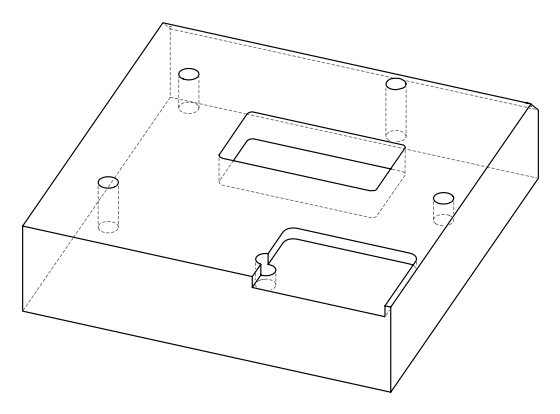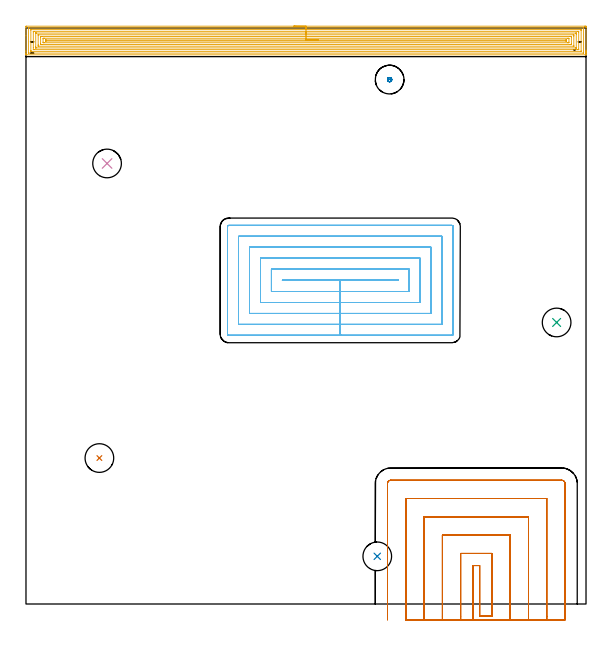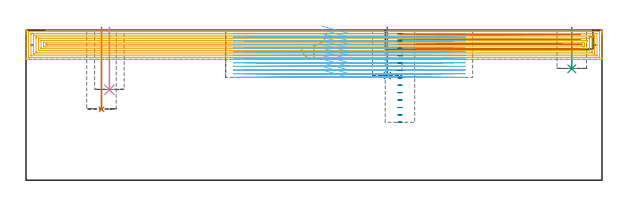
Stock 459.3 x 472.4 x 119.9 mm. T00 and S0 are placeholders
(PLAN: 8 operations, 3 tool changes, 111.8 min)
(1 INDEXABLE_INSERT_DRILL_BLIND_HOLE_FROM_SOLID | STEP1POCKET | NXT0302_018 | 0.26 min | 27342 mm3)
(2 INDEXABLE_INSERT_DRILL_BLIND_HOLE_FROM_SOLID_1 | STEP1POCKET_1 | NXT0302_018 | 0.16 min | 15731 mm3)
(3 INDEXABLE_INSERT_DRILL_BLIND_HOLE_FROM_SOLID_2 | STEP1POCKET_2 | NXT0302_018 | 0.13 min | 13350 mm3)
(4 INDEXABLE_INSERT_DRILL_BLIND_HOLE_FROM_SOLID_3 | STEP1POCKET_4 | NXT0302_018 | 0.2 min | 20583 mm3)
(5 AREA_MILL | FG_CHAMFER_SURFACE | UGT0205_001 | 33.35 min | 126819 mm3)
(6 MILL_RECTANGULAR_POCKET | POCKET_RECTANGULAR_STRAIGHT | NXT0201_011 | Follow Part, ap 3, ae 75% | 60.16 min | 761217 mm3)
(7 MILL_SLOT | SLOT_PARTIAL_RECTANGULAR | UGT0201_136 | Follow Part, ap 5, ae 75% | 16.7 min | 277666 mm3)
(8 MILL_BLIND_HOLE_FROM_SOLID_MATERIAL | STEP1POCKET_3 | UGT0201_136 | Spiral | 0.87 min | 31923 mm3)
(TOOL NXT0302_018 | Index. Insert Drill 23.5mm [880-D2350L25-03] | D23.5 PA176 FL71 Z2)
(TOOL UGT0205_001 | Chamfer Mill 20 x 3 x 45 deg. | D20 FL50 Z2)
(TOOL NXT0201_011 | ENDMILL 12mm [2P460-1200-NA 1630] | D12 FL38 Z6)
(TOOL UGT0201_136 | Carbide End Mill 20.0 | D20 FL30 Z4)
(OP 1 INDEXABLE_INSERT_DRILL_BLIND_HOLE_FROM_SOLID)
G17 G21 G94 G90
T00 M6
G54
G17 G0 G90 X60.2 Y119.7 S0 M3
G43 Z129.9 H1
G94 G81 G98 Z56.5 F250. R121.9
G80
M5
M2
(OP 2 INDEXABLE_INSERT_DRILL_BLIND_HOLE_FROM_SOLID_1)
G17 G21 G94 G90
T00 M6
G54
G17 G0 G90 X288.1 Y39.1 S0 M3
G43 Z129.9 H1
G94 G81 G98 Z83.3 F250. R121.9
G80
M5
M2
(OP 3 INDEXABLE_INSERT_DRILL_BLIND_HOLE_FROM_SOLID_2)
G17 G21 G94 G90
T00 M6
G54
G17 G0 G90 X435.2 Y230.9 S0 M3
G43 Z129.9 H1
G94 G81 G98 Z88.8 F250. R121.9
G80
M5
M2
(OP 4 INDEXABLE_INSERT_DRILL_BLIND_HOLE_FROM_SOLID_3)
G17 G21 G94 G90
T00 M6
G54
G17 G0 G90 X66.5 Y361.3 S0 M3
G43 Z129.9 H1
G94 G81 G98 Z72.1 F250. R121.9
G80
M5
M2
(OP 5 AREA_MILL)
G17 G21 G94 G90
T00 M6
G54
G17 G0 G90 X219.65 Y473.9 S1061 M3
G43 Z129.9 H0
Z106.4
G94 G1 X219.688 Z105.528 F250.
X219.802 Z104.663
X219.991 Z103.812
X220.253 Z102.98
X220.587 Z102.174
X220.99 Z101.4
X221.458 Z100.664
X221.99 Z99.972
X222.579 Z99.329
X223.222 Z98.74
X223.914 Z98.208
X224.65 Z97.74
X225.424 Z97.337
X226.23 Z97.003
X227.062 Z96.741
X227.914 Z96.552
X228.778 Z96.438
X229.65 Z96.4
X458.088
X458.688 Y473.899 Z96.401
X459.282 Y473.894 Z96.404
X459.293 Y473.892 Z96.406
X459.297 Y473.3 Z96.997
X459.3 Y472.689 Z97.608
Y454.287 Z116.008
Y453.676 Z116.619
Y453.115 Z117.182
Y452.784 Z117.513
Y452.223 Z118.074
Y451.892 Z118.403
Y451.23 Z119.07
Y450.845 Z119.454
Y450.457 Z119.834
X459.296 Y450.43 Z119.861
X459.291 Y450.402 Z119.888
X459.134 Y450.4 Z119.9
X0.166
X0.01 Y450.403 Z119.888
X0.007 Y450.455 Z119.837
X0. Y450.845 Z119.454
Y451.229 Z119.07
Y451.892 Z118.403
Y453.115 Z117.182
Y453.676 Z116.619
Y466.024 Z104.273
Y473.3 Z96.997
X0.002 Y473.583 Z96.714
X0.01 Y473.892 Z96.406
X0.319 Y473.899 Z96.399
X229.65 Y473.9 Z96.4
Y472.486 Z97.814
X456.979
X457.134 Y472.484 Z97.816
X457.237 Y472.48 Z97.82
X457.291 Y472.475 Z97.825
X457.294 Y472.464 Z97.836
X457.297 Y472.408 Z97.892
X457.3 Y472.011 Z98.289
Y452.386 Z117.914
X457.297 Y451.892 Z118.408
X457.294 Y451.843 Z118.457
X457.291 Y451.824 Z118.476
X457.211 Y451.82 Z118.48
X457.057 Y451.815 Z118.485
X456.979 Y451.814 Z118.486
X2.321
X2.166 Y451.816 Z118.484
X2.063 Y451.82 Z118.48
X2.009 Y451.825 Z118.475
X2.006 Y451.836 Z118.464
X2.003 Y451.892 Z118.408
X2. Y452.289 Z118.011
Y471.914 Z98.386
X2.003 Y472.408 Z97.892
X2.006 Y472.457 Z97.843
X2.009 Y472.476 Z97.824
X2.089 Y472.48 Z97.82
X2.243 Y472.485 Z97.815
X2.321 Y472.486 Z97.814
X229.65
Y471.072 Z99.228
X454.669 Y471.071 Z99.229
X455.116 Y471.069 Z99.231
X455.264 Y471.066 Z99.234
X455.282 Y471.065 Z99.235
X455.29 Y471.028 Z99.272
X455.295 Y470.931 Z99.369
X455.298 Y470.808 Z99.492
X455.3 Y470.624 Z99.676
Y470.441 Z99.859
Y453.492 Z116.808
X455.296 Y453.308 Z116.992
X455.292 Y453.256 Z117.044
X455.288 Y453.234 Z117.066
X455.282 Y453.233 Z117.067
X455.228 Y453.23 Z117.07
X455.116 Y453.229 Z117.071
X4.631
X4.184 Y453.231 Z117.069
X4.036 Y453.234 Z117.066
X4.018 Y453.235 Z117.065
X4.01 Y453.272 Z117.028
X4.005 Y453.37 Z116.93
X4.002 Y453.492 Z116.808
X4. Y453.676 Z116.624
Y453.859 Z116.441
Y470.808 Z99.492
X4.004 Y470.992 Z99.308
X4.007 Y471.044 Z99.256
X4.012 Y471.066 Z99.234
X4.018 Y471.067 Z99.233
X4.072 Y471.07 Z99.23
X4.184 Y471.071 Z99.229
X229.65 Y471.072 Z99.228
Y469.657 Z100.643
X452.513
X453.26 Y469.65 Z100.65
X453.29 Y469.642 Z100.658
X453.295 Y469.595 Z100.705
X453.298 Y469.492 Z100.808
X453.3 Y469.285 Z101.015
Y468.87 Z101.43
Y455.029 Z115.271
X453.298 Y454.813 Z115.487
X453.295 Y454.706 Z115.594
X453.29 Y454.657 Z115.643
X453.249 Y454.649 Z115.651
X452.437 Y454.643 Z115.657
X452.362
X6.787
X6.04 Y454.65 Z115.65
X6.01 Y454.658 Z115.642
X6.005 Y454.705 Z115.595
X6.002 Y454.808 Z115.492
X6. Y456.352 Z113.948
Y469.271 Z101.029
X6.002 Y469.487 Z100.813
X6.005 Y469.594 Z100.706
X6.01 Y469.643 Z100.657
X6.051 Y469.651 Z100.649
X6.863 Y469.657 Z100.643
X6.938
X229.65
Y468.243 Z102.057
X450.651 Y468.242 Z102.058
X451.253 Y468.239 Z102.061
X451.281 Y468.237 Z102.063
X451.29 Y468.231 Z102.069
X451.296 Y468.196 Z102.104
X451.299 Y467.948 Z102.352
X451.3 Y467.3 Z103.
X451.299 Y456.19 Z114.11
X451.298 Y456.109 Z114.191
X451.294 Y456.069 Z114.231
X451.291 Y456.065 Z114.235
X451.28 Y456.062 Z114.238
X451.242 Y456.059 Z114.241
X450.946 Y456.057 Z114.243
X450.651
X8.649 Y456.058 Z114.242
X8.047 Y456.061 Z114.239
X8.019 Y456.063 Z114.237
X8.01 Y456.069 Z114.231
X8.004 Y456.104 Z114.196
X8.001 Y456.352 Z113.948
X8. Y457. Z113.3
X8.001 Y468.11 Z102.19
X8.002 Y468.191 Z102.109
X8.006 Y468.231 Z102.069
X8.009 Y468.235 Z102.065
X8.02 Y468.238 Z102.062
X8.058 Y468.241 Z102.059
X8.354 Y468.243 Z102.057
X8.649
X229.65
Y466.829 Z103.471
X448.865 Y466.828 Z103.472
X449.095 Y466.827 Z103.473
X449.232 Y466.823 Z103.477
X449.29 Y466.82 Z103.48
X449.292 Y466.786 Z103.514
X449.298 Y466.624 Z103.676
X449.3 Y466.164 Z104.136
Y465.73 Z104.57
Y457.702 Z112.598
X449.297 Y457.557 Z112.743
X449.294 Y457.505 Z112.795
X449.29 Y457.48 Z112.82
X449.279 Y457.478 Z112.822
X449.198 Y457.475 Z112.825
X448.865 Y457.472 Z112.828
X10.434
X10.205 Y457.473 Z112.827
X10.068 Y457.477 Z112.823
X10.01 Y457.48 Z112.82
X10.008 Y457.514 Z112.786
X10.002 Y457.676 Z112.624
X10. Y458.136 Z112.164
Y458.57 Z111.73
Y466.598 Z103.702
X10.003 Y466.743 Z103.557
X10.006 Y466.795 Z103.505
X10.01 Y466.82 Z103.48
X10.021 Y466.822 Z103.478
X10.102 Y466.825 Z103.475
X10.434 Y466.828 Z103.472
X229.65 Y466.829 Z103.471
Y465.415 Z104.885
X446.187
X446.938 Y465.414 Z104.886
X447.08 Y465.411 Z104.889
X447.221 Y465.408 Z104.892
X447.29 Y465.398 Z104.902
X447.294 Y465.345 Z104.955
X447.297 Y465.272 Z105.028
X447.3 Y465.052 Z105.248
Y459.7 Z110.6
X447.295 Y459.028 Z111.272
X447.292 Y458.918 Z111.382
X447.29 Y458.896 Z111.404
X447.268 Y458.892 Z111.408
X447.219 Y458.888 Z111.412
X447.08 Y458.886 Z111.414
X446.329 Y458.885 Z111.415
X13.113
X12.362 Y458.887 Z111.413
X12.22 Y458.889 Z111.411
X12.079 Y458.892 Z111.408
X12.01 Y458.902 Z111.398
X12.006 Y458.955 Z111.345
X12.003 Y459.028 Z111.272
X12. Y459.248 Z111.052
Y464.6 Z105.7
X12.004 Y465.272 Z105.028
X12.008 Y465.382 Z104.918
X12.01 Y465.404 Z104.896
X12.032 Y465.408 Z104.892
X12.081 Y465.412 Z104.888
X12.22 Y465.414 Z104.886
X12.971 Y465.415 Z104.885
X229.65
Y464.001 Z106.299
X444.401 Y464. Z106.3
X444.783 Y463.999 Z106.301
X445.294 Y463.993 Z106.307
X445.3 Y463.488 Z106.812
Y460.812 Z109.488
X445.294 Y460.307 Z109.993
X444.911 Y460.302 Z109.998
X444.401 Y460.3 Z110.
X444.021
X14.899
X14.517 Y460.301 Z109.999
X14.006 Y460.307 Z109.993
X14. Y460.812 Z109.488
Y463.488 Z106.812
X14.006 Y463.993 Z106.307
X14.389 Y463.998 Z106.302
X14.899 Y464. Z106.3
X15.279 Y464.001 Z106.299
X229.65
Y462.586 Z107.714
X442.615
X443.059 Y462.583 Z107.717
X443.274 Y462.579 Z107.721
X443.29 Y462.577 Z107.723
X443.294 Y462.558 Z107.742
X443.298 Y462.519 Z107.781
X443.299 Y462.464 Z107.836
X443.3 Y461.912 Z108.388
X443.299 Y461.808 Z108.492
X443.297 Y461.759 Z108.541
X443.292 Y461.73 Z108.57
X443.289 Y461.721 Z108.579
X443.269 Y461.719 Z108.581
X443.052 Y461.716 Z108.584
X442.615 Y461.714 Z108.586
X16.685
X16.241 Y461.717 Z108.583
X16.026 Y461.721 Z108.579
X16.009 Y461.723 Z108.577
X16.006 Y461.742 Z108.558
X16.003 Y461.781 Z108.519
X16.002 Y461.836 Z108.464
X16.009 Y462.379 Z107.921
X16.03 Y462.579 Z107.721
X16.24 Y462.582 Z107.718
X16.679 Y462.586 Z107.714
X229.65
X230.522 Z107.752
X231.386 Z107.866
X232.238 Z108.054
X233.07 Z108.317
X233.876 Z108.651
X234.65 Z109.053
X235.386 Z109.522
X236.078 Z110.053
X236.721 Z110.643
X237.31 Z111.286
X237.842 Z111.978
X238.31 Z112.714
X238.713 Z113.488
X239.047 Z114.293
X239.309 Z115.125
X239.498 Z115.977
X239.612 Z116.842
X239.65 Z117.714
G0 Z129.9
M5
M2
(OP 6 MILL_RECTANGULAR_POCKET)
G17 G21 G94 G90
T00 M6
G54
G17 G0 G90 X235.674 Y265.3 S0 M3
G43 Z129.9 H1
Z122.9
G94 G1 X257.75 Z116.985 F250.
X305.2 F500.
Y265.5
X210.3
Y265.3
X257.75
Y256.3
X314.2
Y274.5
X201.3
Y256.3
X257.75
Y247.3
X323.2
Y283.5
X192.3
Y247.3
X257.75
Y238.3
X332.2
Y292.5
X183.3
Y238.3
X257.75
Y229.3
X341.2
Y301.5
X174.3
Y229.3
X257.75
Y220.3
X349.3
G3 X350.2 Y221.2 R0.9
G1 Y309.6
G3 X349.3 Y310.5 R0.9
G1 X166.2
G3 X165.3 Y309.6 R0.9
G1 Y221.2
G3 X166.2 Y220.3 R0.9
G1 X257.75
X258.75
G0 X235.674 Y265.3 Z119.985
G1 X257.75 Z114.069 F250.
X305.2 F500.
Y265.5
X210.3
Y265.3
X257.75
Y256.3
X314.2
Y274.5
X201.3
Y256.3
X257.75
Y247.3
X323.2
Y283.5
X192.3
Y247.3
X257.75
Y238.3
X332.2
Y292.5
X183.3
Y238.3
X257.75
Y229.3
X341.2
Y301.5
X174.3
Y229.3
X257.75
Y220.3
X349.3
G3 X350.2 Y221.2 R0.9
G1 Y309.6
G3 X349.3 Y310.5 R0.9
G1 X166.2
G3 X165.3 Y309.6 R0.9
G1 Y221.2
G3 X166.2 Y220.3 R0.9
G1 X257.75
X258.75
G0 X235.674 Y265.3 Z117.069
G1 X257.75 Z111.154 F250.
X305.2 F500.
Y265.5
X210.3
Y265.3
X257.75
Y256.3
X314.2
Y274.5
X201.3
Y256.3
X257.75
Y247.3
X323.2
Y283.5
X192.3
Y247.3
X257.75
Y238.3
X332.2
Y292.5
X183.3
Y238.3
X257.75
Y229.3
X341.2
Y301.5
X174.3
Y229.3
X257.75
Y220.3
X349.3
G3 X350.2 Y221.2 R0.9
G1 Y309.6
G3 X349.3 Y310.5 R0.9
G1 X166.2
G3 X165.3 Y309.6 R0.9
G1 Y221.2
G3 X166.2 Y220.3 R0.9
G1 X257.75
X258.75
G0 X235.674 Y265.3 Z114.154
G1 X257.75 Z108.238 F250.
X305.2 F500.
Y265.5
X210.3
Y265.3
X257.75
Y256.3
X314.2
Y274.5
X201.3
Y256.3
X257.75
Y247.3
X323.2
Y283.5
X192.3
Y247.3
X257.75
Y238.3
X332.2
Y292.5
X183.3
Y238.3
X257.75
Y229.3
X341.2
Y301.5
X174.3
Y229.3
X257.75
Y220.3
X349.3
G3 X350.2 Y221.2 R0.9
G1 Y309.6
G3 X349.3 Y310.5 R0.9
G1 X166.2
G3 X165.3 Y309.6 R0.9
G1 Y221.2
G3 X166.2 Y220.3 R0.9
G1 X257.75
X258.75
G0 X235.674 Y265.3 Z111.238
G1 X257.75 Z105.323 F250.
X305.2 F500.
Y265.5
X210.3
Y265.3
X257.75
Y256.3
X314.2
Y274.5
X201.3
Y256.3
X257.75
Y247.3
X323.2
Y283.5
X192.3
Y247.3
X257.75
Y238.3
X332.2
Y292.5
X183.3
Y238.3
X257.75
Y229.3
X341.2
Y301.5
X174.3
Y229.3
X257.75
Y220.3
X349.3
G3 X350.2 Y221.2 R0.9
G1 Y309.6
G3 X349.3 Y310.5 R0.9
G1 X166.2
G3 X165.3 Y309.6 R0.9
G1 Y221.2
G3 X166.2 Y220.3 R0.9
G1 X257.75
X258.75
G0 X235.674 Y265.3 Z108.323
G1 X257.75 Z102.408 F250.
X305.2 F500.
Y265.5
X210.3
Y265.3
X257.75
Y256.3
X314.2
Y274.5
X201.3
Y256.3
X257.75
Y247.3
X323.2
Y283.5
X192.3
Y247.3
X257.75
Y238.3
X332.2
Y292.5
X183.3
Y238.3
X257.75
Y229.3
X341.2
Y301.5
X174.3
Y229.3
X257.75
Y220.3
X349.3
G3 X350.2 Y221.2 R0.9
G1 Y309.6
G3 X349.3 Y310.5 R0.9
G1 X166.2
G3 X165.3 Y309.6 R0.9
G1 Y221.2
G3 X166.2 Y220.3 R0.9
G1 X257.75
X258.75
G0 X235.674 Y265.3 Z105.408
G1 X257.75 Z99.492 F250.
X305.2 F500.
Y265.5
X210.3
Y265.3
X257.75
Y256.3
X314.2
Y274.5
X201.3
Y256.3
X257.75
Y247.3
X323.2
Y283.5
X192.3
Y247.3
X257.75
Y238.3
X332.2
Y292.5
X183.3
Y238.3
X257.75
Y229.3
X341.2
Y301.5
X174.3
Y229.3
X257.75
Y220.3
X349.3
G3 X350.2 Y221.2 R0.9
G1 Y309.6
G3 X349.3 Y310.5 R0.9
G1 X166.2
G3 X165.3 Y309.6 R0.9
G1 Y221.2
G3 X166.2 Y220.3 R0.9
G1 X257.75
X258.75
G0 X235.674 Y265.3 Z102.492
G1 X257.75 Z96.577 F250.
X305.2 F500.
Y265.5
X210.3
Y265.3
X257.75
Y256.3
X314.2
Y274.5
X201.3
Y256.3
X257.75
Y247.3
X323.2
Y283.5
X192.3
Y247.3
X257.75
Y238.3
X332.2
Y292.5
X183.3
Y238.3
X257.75
Y229.3
X341.2
Y301.5
X174.3
Y229.3
X257.75
Y220.3
X349.3
G3 X350.2 Y221.2 R0.9
G1 Y309.6
G3 X349.3 Y310.5 R0.9
G1 X166.2
G3 X165.3 Y309.6 R0.9
G1 Y221.2
G3 X166.2 Y220.3 R0.9
G1 X257.75
X258.75
G0 X235.674 Y265.3 Z99.577
G1 X257.75 Z93.662 F250.
X305.2 F500.
Y265.5
X210.3
Y265.3
X257.75
Y256.3
X314.2
Y274.5
X201.3
Y256.3
X257.75
Y247.3
X323.2
Y283.5
X192.3
Y247.3
X257.75
Y238.3
X332.2
Y292.5
X183.3
Y238.3
X257.75
Y229.3
X341.2
Y301.5
X174.3
Y229.3
X257.75
Y220.3
X349.3
G3 X350.2 Y221.2 R0.9
G1 Y309.6
G3 X349.3 Y310.5 R0.9
G1 X166.2
G3 X165.3 Y309.6 R0.9
G1 Y221.2
G3 X166.2 Y220.3 R0.9
G1 X257.75
X258.75
G0 X235.674 Y265.3 Z96.662
G1 X257.75 Z90.746 F250.
X305.2 F500.
Y265.5
X210.3
Y265.3
X257.75
Y256.3
X314.2
Y274.5
X201.3
Y256.3
X257.75
Y247.3
X323.2
Y283.5
X192.3
Y247.3
X257.75
Y238.3
X332.2
Y292.5
X183.3
Y238.3
X257.75
Y229.3
X341.2
Y301.5
X174.3
Y229.3
X257.75
Y220.3
X349.3
G3 X350.2 Y221.2 R0.9
G1 Y309.6
G3 X349.3 Y310.5 R0.9
G1 X166.2
G3 X165.3 Y309.6 R0.9
G1 Y221.2
G3 X166.2 Y220.3 R0.9
G1 X257.75
X258.75
G0 X235.674 Y265.3 Z93.746
G1 X257.75 Z87.831 F250.
X305.2 F500.
Y265.5
X210.3
Y265.3
X257.75
Y256.3
X314.2
Y274.5
X201.3
Y256.3
X257.75
Y247.3
X323.2
Y283.5
X192.3
Y247.3
X257.75
Y238.3
X332.2
Y292.5
X183.3
Y238.3
X257.75
Y229.3
X341.2
Y301.5
X174.3
Y229.3
X257.75
Y220.3
X349.3
G3 X350.2 Y221.2 R0.9
G1 Y309.6
G3 X349.3 Y310.5 R0.9
G1 X166.2
G3 X165.3 Y309.6 R0.9
G1 Y221.2
G3 X166.2 Y220.3 R0.9
G1 X257.75
X258.75
G0 X235.674 Y265.3 Z90.831
G1 X257.75 Z84.915 F250.
X305.2 F500.
Y265.5
X210.3
Y265.3
X257.75
Y256.3
X314.2
Y274.5
X201.3
Y256.3
X257.75
Y247.3
X323.2
Y283.5
X192.3
Y247.3
X257.75
Y238.3
X332.2
Y292.5
X183.3
Y238.3
X257.75
Y229.3
X341.2
Y301.5
X174.3
Y229.3
X257.75
Y220.3
X349.3
G3 X350.2 Y221.2 R0.9
G1 Y309.6
G3 X349.3 Y310.5 R0.9
G1 X166.2
G3 X165.3 Y309.6 R0.9
G1 Y221.2
G3 X166.2 Y220.3 R0.9
G1 X257.75
X258.75
G0 X235.674 Y265.3 Z87.915
G1 X257.75 Z82. F250.
X305.2 F500.
Y265.5
X210.3
Y265.3
X257.75
Y256.3
X314.2
Y274.5
X201.3
Y256.3
X257.75
Y247.3
X323.2
Y283.5
X192.3
Y247.3
X257.75
Y238.3
X332.2
Y292.5
X183.3
Y238.3
X257.75
Y229.3
X341.2
Y301.5
X174.3
Y229.3
X257.75
Y220.3
X349.3
G3 X350.2 Y221.2 R0.9
G1 Y309.6
G3 X349.3 Y310.5 R0.9
G1 X166.2
G3 X165.3 Y309.6 R0.9
G1 Y221.2
G3 X166.2 Y220.3 R0.9
G1 X257.75
X258.75
G0 Z129.9
M5
M2
(OP 7 MILL_SLOT)
G17 G21 G94 G90
T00 M6
G54
G17 G0 G90 X366.5 Y-13. S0 M3
G43 Z129.9 H0
Z116.075
G94 G1 Y-10. F250.
Y31.5 F500.
X372.1
Y-10.
X382.1
Y41.5
X356.5
Y-10.
Y-13. F250.
X397.1
Y-10.
Y56.5 F500.
X341.5
Y-10.
Y-13. F250.
X412.1
Y-10.
Y71.5 F500.
X326.5
Y-10.
Y-13. F250.
X427.1
Y-10.
Y86.5 F500.
X311.5
Y-10.
Y-13. F250.
X442.1
Y-10.
Y98.8 F500.
G3 X439.4 Y101.5 R2.7
G1 X299.2
G3 X296.5 Y98.8 R2.7
G1 Y-10.
Y-13. F250.
G0 X366.5 Z112.25
G1 Y-10.
Y31.5 F500.
X372.1
Y-10.
X382.1
Y41.5
X356.5
Y-10.
Y-13. F250.
X397.1
Y-10.
Y56.5 F500.
X341.5
Y-10.
Y-13. F250.
X412.1
Y-10.
Y71.5 F500.
X326.5
Y-10.
Y-13. F250.
X427.1
Y-10.
Y86.5 F500.
X311.5
Y-10.
Y-13. F250.
X442.1
Y-10.
Y98.8 F500.
G3 X439.4 Y101.5 R2.7
G1 X299.2
G3 X296.5 Y98.8 R2.7
G1 Y-10.
Y-13. F250.
G0 X366.5 Z108.425
G1 Y-10.
Y31.5 F500.
X372.1
Y-10.
X382.1
Y41.5
X356.5
Y-10.
Y-13. F250.
X397.1
Y-10.
Y56.5 F500.
X341.5
Y-10.
Y-13. F250.
X412.1
Y-10.
Y71.5 F500.
X326.5
Y-10.
Y-13. F250.
X427.1
Y-10.
Y86.5 F500.
X311.5
Y-10.
Y-13. F250.
X442.1
Y-10.
Y98.8 F500.
G3 X439.4 Y101.5 R2.7
G1 X299.2
G3 X296.5 Y98.8 R2.7
G1 Y-10.
Y-13. F250.
G0 X366.5 Z104.6
G1 Y-10.
Y31.5 F500.
X372.1
Y-10.
X382.1
Y41.5
X356.5
Y-10.
Y-13. F250.
X397.1
Y-10.
Y56.5 F500.
X341.5
Y-10.
Y-13. F250.
X412.1
Y-10.
Y71.5 F500.
X326.5
Y-10.
Y-13. F250.
X427.1
Y-10.
Y86.5 F500.
X311.5
Y-10.
Y-13. F250.
X442.1
Y-10.
Y98.8 F500.
G3 X439.4 Y101.5 R2.7
G1 X299.2
G3 X296.5 Y98.8 R2.7
G1 Y-10.
Y-13. F250.
G0 Z129.9
M5
M2
(OP 8 MILL_BLIND_HOLE_FROM_SOLID_MATERIAL)
G17 G21 G94 G90
T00 M6
G54
G17 G0 G90 X298.2 Y430.1 S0 M3
G43 Z129.9 H0
Z117.
G94 G3 X299.075 Y430.975 R0.875 F250.
X298.2 Y431.85 R0.875
X296.45 Y430.1 R1.75
X298.2 Y431.85 R-1.75
X297.325 Y430.975 R0.875
X298.2 Y430.1 R0.875
G0 Z111.1
G3 X299.075 Y430.975 R0.875
X298.2 Y431.85 R0.875
X296.45 Y430.1 R1.75
X298.2 Y431.85 R-1.75
X297.325 Y430.975 R0.875
X298.2 Y430.1 R0.875
G0 Z105.2
G3 X299.075 Y430.975 R0.875
X298.2 Y431.85 R0.875
X296.45 Y430.1 R1.75
X298.2 Y431.85 R-1.75
X297.325 Y430.975 R0.875
X298.2 Y430.1 R0.875
G0 Z99.3
G3 X299.075 Y430.975 R0.875
X298.2 Y431.85 R0.875
X296.45 Y430.1 R1.75
X298.2 Y431.85 R-1.75
X297.325 Y430.975 R0.875
X298.2 Y430.1 R0.875
G0 Z93.4
G3 X299.075 Y430.975 R0.875
X298.2 Y431.85 R0.875
X296.45 Y430.1 R1.75
X298.2 Y431.85 R-1.75
X297.325 Y430.975 R0.875
X298.2 Y430.1 R0.875
G0 Z87.5
G3 X299.075 Y430.975 R0.875
X298.2 Y431.85 R0.875
X296.45 Y430.1 R1.75
X298.2 Y431.85 R-1.75
X297.325 Y430.975 R0.875
X298.2 Y430.1 R0.875
G0 Z81.6
G3 X299.075 Y430.975 R0.875
X298.2 Y431.85 R0.875
X296.45 Y430.1 R1.75
X298.2 Y431.85 R-1.75
X297.325 Y430.975 R0.875
X298.2 Y430.1 R0.875
G0 Z75.7
G3 X299.075 Y430.975 R0.875
X298.2 Y431.85 R0.875
X296.45 Y430.1 R1.75
X298.2 Y431.85 R-1.75
X297.325 Y430.975 R0.875
X298.2 Y430.1 R0.875
G0 Z69.8
G3 X299.075 Y430.975 R0.875
X298.2 Y431.85 R0.875
X296.45 Y430.1 R1.75
X298.2 Y431.85 R-1.75
X297.325 Y430.975 R0.875
X298.2 Y430.1 R0.875
G0 Z63.9
G3 X299.075 Y430.975 R0.875
X298.2 Y431.85 R0.875
X296.45 Y430.1 R1.75
X298.2 Y431.85 R-1.75
X297.325 Y430.975 R0.875
X298.2 Y430.1 R0.875
G0 Z58.
G3 X299.075 Y430.975 R0.875
X298.2 Y431.85 R0.875
X296.45 Y430.1 R1.75
X298.2 Y431.85 R-1.75
X297.325 Y430.975 R0.875
X298.2 Y430.1 R0.875
G0 Z52.1
G3 X299.075 Y430.975 R0.875
X298.2 Y431.85 R0.875
X296.45 Y430.1 R1.75
X298.2 Y431.85 R-1.75
X297.325 Y430.975 R0.875
X298.2 Y430.1 R0.875
G0 Z46.2
G3 X299.075 Y430.975 R0.875
X298.2 Y431.85 R0.875
X296.45 Y430.1 R1.75
X298.2 Y431.85 R-1.75
X297.325 Y430.975 R0.875
X298.2 Y430.1 R0.875
G0 Z129.9
M5
M2
